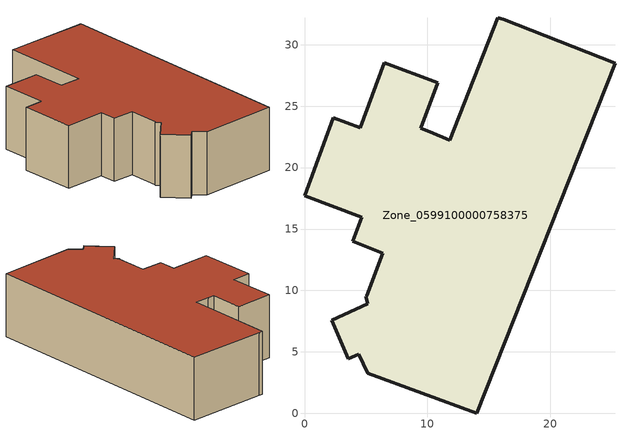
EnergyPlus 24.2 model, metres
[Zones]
Zone_0599100000758375
 floor ground (C_G): 10.19,22.92 11.82,22.24 15.75,32.2 16.17,32.06 25.27,28.47 14.01,0 5.15,3.24 4.42,4.81 3.56,4.45 2.23,7.58 5.17,8.9 4.98,9.51 5.08,9.56 6.38,13.04 3.91,14.02 4.66,15.97 0,17.69 2.35,24.06 4.54,23.25 6.49,28.53 10.83,26.92 9.45,23.19 z0
 wall outside (C_F): 4.66,15.97 3.91,14.02 6.38,13.04 5.08,9.56 4.98,9.51 5.17,8.9 2.23,7.58 3.56,4.45 4.42,4.81 5.15,3.24 14.01,0 25.27,28.47 16.17,32.06 15.75,32.2 11.82,22.24 10.19,22.92 9.45,23.19 10.83,26.92 6.49,28.53 4.54,23.25 2.35,24.06 0,17.69 4.66,15.97 z0:7.58
 roof outside (C_R): 15.75,32.2 11.82,22.24 10.19,22.92 9.45,23.19 10.83,26.92 6.49,28.53 4.54,23.25 2.35,24.06 0,17.69 4.66,15.97 3.91,14.02 6.38,13.04 5.08,9.56 4.98,9.51 5.17,8.9 2.23,7.58 3.56,4.45 4.42,4.81 5.15,3.24 14.01,0 25.27,28.47 16.17,32.06 z7.58
[BUILDING]
Pand.0599100000758375: North Axis=0; Terrain=City; Loads Convergence Tolerance Value=0.04; Temperature Convergence Tolerance Value=0.4; Solar Distribution=FullExterior; Maximum Number of Warmup Days=25; Minimum Number of Warmup Days=1
[Site:Location]
Rotterdam.The.Hague.AP_ZH_NLD Design_Conditions: Latitude=51.96; Longitude=4.45; Time Zone=1; Elevation=-4.5
[SITE:GROUNDTEMPERATURE:BUILDINGSURFACE]
18, 18, 18, 18, 18, 18, 18, 18, 18, 18, 18, 18
[MATERIAL] Thermal Absorptance=0.9; Solar Absorptance=0.7; Visible Absorptance=0.7
Name | Roughness | Thickness | Conductivity | Density | Specific Heat
G.TI.1946 | MediumSmooth | 0.15 | 1 | 540 | 1210
F.TI.1946 | Rough | 0.3 | 0.857143 | 1920 | 840
R.TI.1946 | MediumRough | 0.2 | 0.1 | 1500 | 1000
[CONSTRUCTION]
C_G: G.TI.1946
C_F: F.TI.1946
C_R: R.TI.1946
[ZONE]
Zone_0599100000758375: Type=1; Multiplier=1; Ceiling Height=Autocalculate; Volume=Autocalculate; Floor Area=autocalculate; Part of Total Floor Area=Yes
[ZONEINFILTRATION:DESIGNFLOWRATE]
Infil_Zone_0599100000758375: Zone or ZoneList or Space or SpaceList=Zone_0599100000758375; Schedule=AlwaysOn; Design Flow Rate Calculation Method=Flow/Area; Flow Rate per Floor Area=0.003; Constant Term Coefficient=1; Temperature Term Coefficient=0; Velocity Term Coefficient=0; Velocity Squared Term Coefficient=0
[HVACTEMPLATE:ZONE:IDEALLOADSAIRSYSTEM]
Zone_0599100000758375: Maximum Heating Supply Air Temperature=50; Minimum Cooling Supply Air Temperature=13; Maximum Heating Supply Air Humidity Ratio=0.0156; Minimum Cooling Supply Air Humidity Ratio=0.0077; Heating Limit=NoLimit; Cooling Limit=NoLimit; Dehumidification Control Type=ConstantSensibleHeatRatio; Cooling Sensible Heat Ratio=0.7; Dehumidification Setpoint=60; Humidification Control Type=None; Humidification Setpoint=30; Outdoor Air Method=None; Outdoor Air Flow Rate per Person=0.00944; Outdoor Air Flow Rate per Zone Floor Area=0; Outdoor Air Flow Rate per Zone=0; Demand Controlled Ventilation Type=None; Outdoor Air Economizer Type=NoEconomizer; Heat Recovery Type=None; Sensible Heat Recovery Effectiveness=0.7; Latent Heat Recovery Effectiveness=0.65
[ZONECONTROL:THERMOSTAT]
ThermostatControl_Zone_0599100000758375: Zone or ZoneList=Zone_0599100000758375; Control Type Schedule=DualSetpointControlType; Control 1=Thermostat_Zone_0599100000758375; Temperature Difference Between Cutout And Setpoint=0
[THERMOSTATSETPOINT:DUALSETPOINT]
Thermostat_Zone_0599100000758375: Heating Setpoint Temperature Schedule=HeatingSetpoint_Zone_0599100000758375; Cooling Setpoint Temperature Schedule=CoolingSetpoint_Zone_0599100000758375
[SCHEDULE:COMPACT]
HeatingSetpoint_Zone_0599100000758375: Through: 12/31, For: AllDays, Until: 24:00, 21
CoolingSetpoint_Zone_0599100000758375: Through: 12/31, For: AllDays, Until: 24:00, 24
DualSetpointControlType: Through: 12/31, For: AllDays, Until: 24:00, 4
AlwaysOn: Through: 12/31, For: AllDays, Until: 24:00, 1
